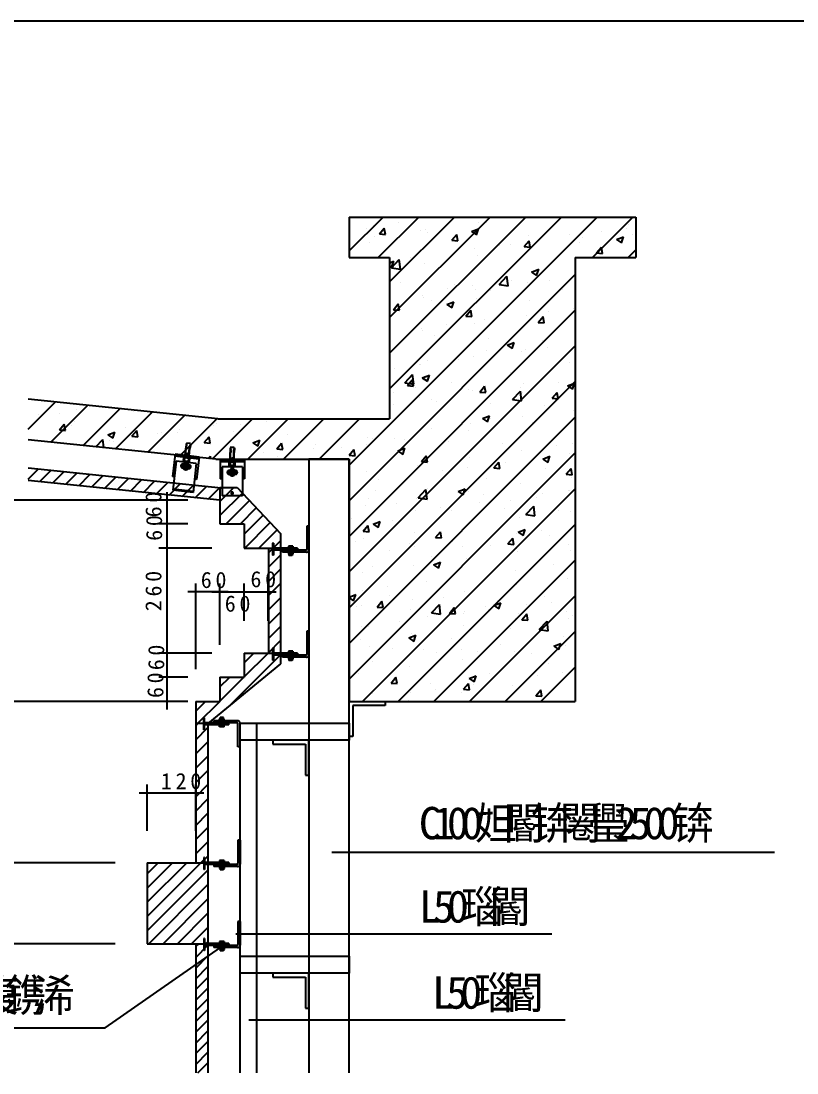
# Model space of a CAD drawing. Header units: metres. Extents: x 0 to 420, y 0 to 297.
# Drawn here: x 224.9 to 321, y 166.7 to 297 of the extents above; entities that cross this region are included whole.
import ezdxf

# ---------------------------------------------------------------- set-up
doc = ezdxf.new("R2010")
doc.units = ezdxf.units.M

msp = doc.modelspace()

# ---------------------------------------------------------------- linework, layer by layer
for p, q in [((420, 297), (0, 297)), ((265.54, 242.01), (296.25, 272.72)), ((265.54, 272.72), (301.04, 272.72)), ((265.54, 268.53), (269.73, 272.72)), ((265.54, 272.72), (265.54, 267.72)), ((269.15, 267.72), (274.15, 272.72)), ((270.54, 251.43), (291.83, 272.72)), ((270.54, 255.85), (287.41, 272.72)), ((270.54, 260.27), (282.99, 272.72)), ((270.54, 264.69), (278.57, 272.72)), ((276.42, 272.7), (276.42, 272.7)), ((295.67, 267.72), (300.67, 272.72)), ((301.04, 272.72), (301.04, 267.72)), ((267.71, 271.3), (267.71, 271.3)), ((268.56, 271.67), (268.56, 271.67)), ((269.29, 270.64), (269.89, 271.36)), ((270.03, 270.57), (269.89, 271.36)), ((271.69, 272.08), (271.69, 272.08)), ((274.38, 271.02), (274.38, 271.02)), ((275.04, 271.13), (275.04, 271.13)), ((280.68, 270.94), (281.55, 271.28)), ((281.3, 270.52), (281.55, 271.28)), ((281.53, 272.07), (281.53, 272.07)), ((282.59, 272.02), (282.59, 272.02)), ((299.92, 271.3), (299.92, 271.3)), ((300.16, 271.77), (300.16, 271.77)), ((268.72, 270.33), (268.72, 270.33)), ((269.29, 270.64), (270.03, 270.58)), ((275.3, 270.76), (275.3, 270.76)), ((278.25, 269.86), (278.86, 270.57)), ((278.25, 269.86), (279, 269.79)), ((279, 269.79), (278.86, 270.57)), ((280.68, 270.94), (281.3, 270.52)), ((281.05, 270.73), (281.05, 270.73)), ((287.22, 269.07), (287.82, 269.79)), ((287.72, 270.45), (287.72, 270.45)), ((287.97, 269.01), (287.82, 269.79)), ((288.89, 269.85), (288.89, 269.85)), ((292.87, 270.52), (292.87, 270.52)), ((294.4, 270.17), (294.4, 270.17)), ((296.79, 270.89), (296.79, 270.89)), ((298.64, 269.94), (299.52, 270.28)), ((298.64, 269.94), (299.27, 269.52)), ((299.27, 269.52), (299.52, 270.28)), ((300.6, 270.53), (300.6, 270.53)), ((268.01, 269.51), (268.01, 269.51)), ((281.03, 268.81), (281.03, 268.81)), ((284.16, 269.23), (284.16, 269.23)), ((285.58, 269.27), (285.58, 269.27)), ((287.22, 269.07), (287.97, 269.01)), ((287.8, 268.79), (287.8, 268.79)), ((294.11, 269.59), (294.11, 269.59)), ((296.18, 268.29), (296.79, 269.01)), ((296.93, 268.22), (296.79, 269.01)), ((300.09, 267.72), (301.04, 268.67)), ((265.54, 267.72), (270.54, 267.72)), ((270.54, 267.72), (270.54, 247.72)), ((270.54, 267.05), (271.05, 267.25)), ((270.77, 266.45), (271.74, 267.46)), ((270.8, 266.49), (271.05, 267.25)), ((271.88, 266.28), (271.74, 267.46)), ((273.14, 267.77), (273.14, 267.77)), ((278.3, 268.02), (278.3, 268.02)), ((281.38, 267.91), (281.38, 267.91)), ((293.54, 267.72), (293.54, 212.72)), ((293.54, 267.72), (301.04, 267.72)), ((296.18, 268.29), (296.93, 268.22)), ((270.54, 266.67), (270.8, 266.49)), ((270.77, 266.45), (271.88, 266.28)), ((271.01, 266.77), (271.01, 266.77)), ((274.89, 266.97), (274.89, 266.97)), ((288.14, 265.91), (289.02, 266.25)), ((288.14, 265.91), (288.76, 265.49)), ((288.76, 265.49), (289.02, 266.25)), ((293.5, 265.96), (293.5, 265.96)), ((265.54, 237.59), (293.54, 265.59)), ((271.94, 264.63), (271.94, 264.63)), ((284.11, 264.38), (285.08, 265.4)), ((285.22, 264.21), (285.08, 265.4)), ((285.61, 264.92), (285.61, 264.92)), ((287.64, 264.63), (287.64, 264.63)), ((290.36, 264.9), (290.36, 264.9)), ((277.74, 263.88), (277.74, 263.88)), ((278.62, 264.35), (278.62, 264.35)), ((280.87, 264.3), (280.87, 264.3)), ((281.23, 263.75), (281.23, 263.75)), ((283.07, 263.65), (283.07, 263.65)), ((284.11, 264.38), (285.22, 264.21)), ((285.29, 264.07), (285.29, 264.07)), ((291.96, 263.78), (291.96, 263.78)), ((271.02, 261.24), (271.62, 261.96)), ((271.77, 261.17), (271.62, 261.96)), ((274.58, 262.95), (274.58, 262.95)), ((274.73, 262.81), (274.73, 262.81)), ((275.78, 262.39), (275.78, 262.39)), ((277.64, 261.88), (278.51, 262.22)), ((278.26, 261.46), (278.51, 262.22)), ((281.25, 262.67), (281.25, 262.67)), ((287.92, 262.39), (287.92, 262.39)), ((265.54, 233.17), (293.54, 261.17)), ((271.02, 261.24), (271.77, 261.17)), ((277.64, 261.88), (278.26, 261.46)), ((279.99, 260.45), (280.59, 261.17)), ((280.73, 260.39), (280.59, 261.17)), ((290.21, 261.03), (290.21, 261.03)), ((293.34, 261.44), (293.34, 261.44)), ((277.58, 259.37), (277.58, 259.37)), ((279.99, 260.45), (280.73, 260.39)), ((281.07, 259.59), (281.07, 259.59)), ((282.32, 259.99), (282.32, 259.99)), ((287.49, 260.47), (287.49, 260.47)), ((288.95, 259.67), (289.56, 260.39)), ((288.95, 259.67), (289.7, 259.6)), ((289.7, 259.6), (289.56, 260.39)), ((274.45, 258.95), (274.45, 258.95)), ((274.58, 258.65), (274.58, 258.65)), ((276.13, 257.99), (276.13, 257.99)), ((265.54, 228.76), (293.54, 256.76)), ((282.8, 257.71), (282.8, 257.71)), ((285.1, 256.85), (285.97, 257.18)), ((285.1, 256.85), (285.72, 256.43)), ((285.72, 256.43), (285.97, 257.18)), ((289.48, 257.43), (289.48, 257.43)), ((289.84, 257.44), (289.84, 257.44)), ((280.92, 255.43), (280.92, 255.43)), ((282.55, 256.19), (282.55, 256.19)), ((286.92, 256.1), (286.92, 256.1)), ((287.34, 256.31), (287.34, 256.31)), ((290.05, 256.51), (290.05, 256.51)), ((274.29, 254.44), (274.29, 254.44)), ((274.43, 254.49), (274.43, 254.49)), ((275.26, 254.94), (275.26, 254.94)), ((279.03, 255.06), (279.03, 255.06)), ((292.84, 254.69), (292.84, 254.69)), ((271.17, 254.02), (271.17, 254.02)), ((272.42, 252.2), (273.4, 253.22)), ((273.54, 252.03), (273.4, 253.22)), ((274.6, 252.82), (275.47, 253.15)), ((274.6, 252.82), (275.22, 252.4)), ((275.22, 252.4), (275.47, 253.15)), ((285.55, 253.44), (285.55, 253.44)), ((293.5, 252.95), (293.5, 252.95)), ((265.54, 224.34), (293.54, 252.34)), ((272.42, 252.2), (273.53, 252.03)), ((272.76, 251.84), (273.36, 252.55)), ((272.76, 251.84), (273.5, 251.77)), ((273.5, 251.77), (273.36, 252.55)), ((273.7, 251.61), (273.7, 251.61)), ((278.26, 252.19), (278.26, 252.19)), ((281.72, 251.05), (282.32, 251.77)), ((282.47, 250.99), (282.32, 251.77)), ((286.76, 251.58), (286.76, 251.58)), ((287.19, 252.15), (287.19, 252.15)), ((291.5, 252.2), (291.5, 252.2)), ((292.56, 251.81), (293.44, 252.15)), ((292.56, 251.81), (293.18, 251.39)), ((293.18, 251.39), (293.44, 252.15)), ((249.28, 247.72), (225.78, 250.16)), ((270.97, 250.94), (270.97, 250.94)), ((274.28, 250.33), (274.28, 250.33)), ((280.37, 251.32), (280.37, 251.32)), ((280.77, 251.27), (280.77, 251.27)), ((281.72, 251.05), (282.47, 250.99)), ((283.63, 251.17), (283.63, 251.17)), ((285.76, 250.14), (286.74, 251.15)), ((286.88, 249.96), (286.74, 251.15)), ((287.04, 251.04), (287.04, 251.04)), ((290.69, 250.27), (291.29, 250.99)), ((290.69, 250.27), (291.43, 250.2)), ((291.43, 250.2), (291.29, 250.98)), ((225.78, 246.44), (229.14, 249.81)), ((228.59, 244.84), (233.15, 249.39)), ((232.6, 244.42), (237.15, 248.98)), ((271.01, 249.51), (271.01, 249.51)), ((275.74, 250.13), (275.74, 250.13)), ((276.33, 249.93), (276.33, 249.93)), ((283, 249.65), (283, 249.65)), ((285.76, 250.14), (286.88, 249.96)), ((289.68, 249.36), (289.68, 249.36)), ((290.32, 249.07), (290.32, 249.07)), ((227.02, 248.21), (227.02, 248.21)), ((229.67, 248.45), (229.67, 248.45)), ((231.76, 248.83), (231.76, 248.83)), ((236.6, 244.01), (241.16, 248.56)), ((238.81, 248.68), (238.81, 248.68)), ((240.61, 243.59), (245.16, 248.15)), ((244.61, 243.18), (249.16, 247.73)), ((248.61, 242.76), (253.57, 247.72)), ((249.28, 247.72), (270.54, 247.72)), ((252.99, 242.72), (257.99, 247.72)), ((255.05, 247.71), (255.05, 247.71)), ((257.41, 242.72), (262.41, 247.72)), ((261.83, 242.72), (266.83, 247.72)), ((265.54, 219.92), (293.54, 247.92)), ((282.06, 247.78), (282.93, 248.12)), ((282.06, 247.78), (282.68, 247.36)), ((282.68, 247.36), (282.93, 248.12)), ((283.03, 247.82), (283.03, 247.82)), ((287.04, 247.98), (287.04, 247.98)), ((293.35, 248.78), (293.35, 248.78)), ((229.66, 246.36), (230.26, 247.07)), ((229.66, 246.36), (230.41, 246.29)), ((230.41, 246.29), (230.26, 247.07)), ((231.17, 246.94), (231.17, 246.94)), ((231.52, 247.43), (231.52, 247.43)), ((237.84, 246.66), (237.84, 246.66)), ((238.63, 245.57), (239.23, 246.29)), ((239.37, 245.51), (239.23, 246.29)), ((244.52, 246.38), (244.52, 246.38)), ((248.74, 246.91), (248.74, 246.91)), ((249.1, 247.19), (249.1, 247.19)), ((252.12, 247.02), (252.12, 247.02)), ((255.25, 247.43), (255.25, 247.43)), ((275.74, 246.57), (275.74, 246.57)), ((280.62, 247.1), (280.62, 247.1)), ((283.48, 246.65), (283.48, 246.65)), ((288.21, 247.27), (288.21, 247.27)), ((249.03, 242.72), (225.78, 245.13)), ((234.15, 244.26), (235.03, 245.18)), ((235.15, 244.16), (235.03, 245.18)), ((235.63, 245.75), (236.5, 246.09)), ((235.63, 245.75), (236.25, 245.33)), ((235.83, 245.09), (235.83, 245.09)), ((236.25, 245.33), (236.5, 246.09)), ((238.63, 245.57), (239.37, 245.51)), ((239.49, 245.36), (239.49, 245.36)), ((241.81, 245.94), (241.81, 245.94)), ((242.32, 246.03), (242.32, 246.03)), ((244.22, 245.98), (244.22, 245.98)), ((247.59, 244.79), (248.2, 245.5)), ((248.34, 244.72), (248.2, 245.5)), ((251.19, 246.1), (251.19, 246.1)), ((253.59, 244.75), (254.47, 245.09)), ((254.21, 244.33), (254.47, 245.09)), ((257.86, 245.82), (257.86, 245.82)), ((264.54, 245.53), (264.54, 245.53)), ((267.81, 245.37), (267.81, 245.37)), ((268.45, 245.31), (268.45, 245.31)), ((271.21, 245.25), (271.21, 245.25)), ((272.45, 245.2), (272.45, 245.2)), ((274.13, 246.17), (274.13, 246.17)), ((277.88, 244.97), (277.88, 244.97)), ((280.35, 246.24), (280.35, 246.24)), ((234.52, 244.68), (234.52, 244.68)), ((236.36, 244.94), (236.36, 244.94)), ((245.22, 243.19), (245.32, 244.11)), ((245.27, 243.19), (245.41, 244.42)), ((245.35, 244.63), (245.32, 244.11)), ((245.35, 244.63), (245.4, 244.62)), ((245.4, 244.63), (245.37, 244.1)), ((245.89, 244.67), (245.39, 244.73)), ((245.39, 244.73), (245.41, 244.42)), ((245.66, 243.14), (245.81, 244.38)), ((245.71, 243.13), (245.82, 244.05)), ((245.86, 244.57), (245.77, 244.06)), ((245.89, 244.67), (245.81, 244.38)), ((245.91, 244.56), (245.82, 244.05)), ((245.86, 244.57), (245.91, 244.56)), ((247.59, 244.79), (248.34, 244.72)), ((250.78, 244.08), (250.83, 244.08)), ((250.78, 244.08), (250.82, 243.56)), ((251.31, 244.18), (250.81, 244.18)), ((250.81, 244.18), (250.87, 243.88)), ((250.83, 244.08), (250.87, 243.56)), ((250.86, 242.64), (250.86, 243.88)), ((251.31, 244.18), (251.26, 243.88)), ((251.3, 244.08), (251.26, 243.56)), ((251.26, 242.64), (251.26, 243.88)), ((251.3, 244.08), (251.35, 244.08)), ((251.35, 244.08), (251.31, 243.56)), ((253.59, 244.75), (254.21, 244.33)), ((256.56, 244), (257.16, 244.72)), ((256.56, 244), (257.31, 243.94)), ((257.31, 243.94), (257.16, 244.72)), ((261.16, 244.06), (261.16, 244.06)), ((261.39, 244.49), (261.39, 244.49)), ((264.59, 244.16), (264.59, 244.16)), ((265.52, 243.22), (266.13, 243.94)), ((266.27, 243.15), (266.13, 243.94)), ((267.72, 244.57), (267.72, 244.57)), ((271.56, 243.75), (272.43, 244.09)), ((271.56, 243.75), (272.18, 243.33)), ((272.18, 243.33), (272.43, 244.09)), ((284.55, 244.69), (284.55, 244.69)), ((286.88, 243.82), (286.88, 243.82)), ((291.23, 244.41), (291.23, 244.41)), ((293.2, 244.62), (293.2, 244.62)), ((243.97, 243.34), (243.65, 240.57)), ((244.13, 242.48), (243.71, 238.9)), ((246.93, 242.75), (243.95, 243.09)), ((246.95, 242.99), (243.97, 243.34)), ((246.61, 242.19), (244.13, 242.48)), ((245.01, 242.96), (245, 242.91)), ((245.85, 242.82), (245, 242.91)), ((245.01, 242.51), (245.06, 242.91)), ((245.76, 242.42), (245.01, 242.51)), ((245.14, 242.5), (245.18, 242.89)), ((245.16, 242.27), (245.19, 242.49)), ((245.58, 242.39), (245.17, 242.37)), ((245.58, 242.37), (245.17, 242.35)), ((245.57, 242.34), (245.17, 242.32)), ((245.27, 242.48), (245.18, 242.48)), ((245.43, 242.46), (245.18, 242.45)), ((245.58, 242.44), (245.18, 242.43)), ((245.58, 242.42), (245.18, 242.4)), ((245.68, 243.25), (245.27, 243.23)), ((245.67, 243.23), (245.27, 243.21)), ((245.69, 243.35), (245.28, 243.33)), ((245.69, 243.33), (245.28, 243.31)), ((245.68, 243.3), (245.28, 243.28)), ((245.68, 243.28), (245.28, 243.26)), ((245.69, 243.4), (245.29, 243.38)), ((245.53, 243.39), (245.29, 243.38)), ((245.69, 243.38), (245.29, 243.36)), ((245.67, 243.2), (245.3, 243.18)), ((245.36, 242.24), (245.39, 242.47)), ((245.56, 242.22), (245.58, 242.44)), ((245.63, 242.44), (245.68, 242.84)), ((245.76, 242.42), (245.8, 242.82)), ((245.86, 242.87), (245.85, 242.82)), ((246.95, 242.99), (246.64, 240.23)), ((248.09, 242.82), (248.37, 243.11)), ((248.41, 242.78), (248.37, 243.11)), ((249.03, 242.72), (265.54, 242.72)), ((252.56, 242.64), (249.56, 242.64)), ((249.56, 242.64), (249.56, 240.29)), ((252.56, 242.39), (249.56, 242.39)), ((250.63, 242.39), (250.63, 242.34)), ((251.49, 242.34), (250.63, 242.34)), ((250.69, 241.94), (250.69, 242.34)), ((250.81, 242.64), (250.81, 243.56)), ((250.81, 241.94), (250.81, 242.34)), ((251.26, 242.9), (250.86, 242.83)), ((251.26, 242.87), (250.86, 242.81)), ((251.1, 242.87), (250.86, 242.83)), ((251.26, 242.85), (250.86, 242.78)), ((251.26, 242.82), (250.86, 242.76)), ((251.26, 242.8), (250.86, 242.73)), ((251.26, 242.77), (250.86, 242.71)), ((251.26, 242.75), (250.86, 242.68)), ((251.26, 242.72), (250.86, 242.66)), ((251.26, 242.7), (250.9, 242.64)), ((251.31, 242.64), (251.31, 243.56)), ((251.31, 241.94), (251.31, 242.34)), ((251.44, 241.94), (251.44, 242.34)), ((251.49, 242.39), (251.49, 242.34)), ((252.56, 242.64), (252.56, 240.29)), ((253.87, 242.81), (253.87, 242.81)), ((254.9, 243.55), (254.9, 243.55)), ((256.69, 243.12), (256.69, 243.12)), ((260.54, 242.72), (260.54, 166.71)), ((265.54, 242.72), (260.54, 242.72)), ((265.52, 243.22), (266.27, 243.15)), ((265.54, 215.5), (293.54, 243.5)), ((265.54, 166.71), (265.54, 242.72)), ((265.54, 242.72), (265.54, 212.72)), ((274.49, 242.43), (275.09, 243.15)), ((274.49, 242.43), (275.24, 242.37)), ((275.24, 242.37), (275.09, 243.15)), ((280.47, 242.94), (280.47, 242.94)), ((283.46, 241.65), (284.06, 242.37)), ((284.2, 241.58), (284.06, 242.37)), ((284.92, 242.34), (284.92, 242.34)), ((289.52, 242.75), (290.39, 243.09)), ((289.52, 242.75), (290.14, 242.33)), ((290.14, 242.33), (290.39, 243.09)), ((292.82, 243.38), (292.82, 243.38)), ((249.7, 239.13), (225.78, 241.61)), ((225.78, 240.26), (227.01, 241.48)), ((227.24, 239.95), (228.61, 241.32)), ((228.84, 239.79), (230.21, 241.15)), ((244.69, 241.92), (244.69, 241.92)), ((244.94, 241.66), (244.89, 241.67)), ((244.99, 242.11), (244.94, 242.12)), ((245.03, 242.05), (244.99, 241.71)), ((244.99, 241.71), (245.27, 241.5)), ((245.35, 242.19), (245.03, 242.05)), ((245.31, 241.85), (245.11, 241.87)), ((245.57, 242.32), (245.16, 242.3)), ((245.57, 242.29), (245.16, 242.27)), ((245.56, 242.22), (245.16, 242.27)), ((245.56, 242.27), (245.26, 242.25)), ((245.27, 241.5), (245.59, 241.64)), ((245.29, 241.65), (245.33, 242.04)), ((245.51, 241.82), (245.31, 241.85)), ((245.63, 241.98), (245.35, 242.19)), ((245.56, 242.24), (245.42, 242.24)), ((245.59, 241.64), (245.63, 241.98)), ((245.68, 241.58), (245.63, 241.58)), ((245.74, 242.02), (245.68, 242.03)), ((245.93, 241.77), (245.93, 241.77)), ((246.61, 242.19), (246.2, 238.62)), ((252.31, 241.8), (249.81, 241.8)), ((249.81, 241.8), (249.81, 238.2)), ((250.44, 241.09), (250.44, 241.09)), ((250.72, 241.32), (250.66, 241.32)), ((251.44, 241.94), (250.69, 241.94)), ((251.06, 241.44), (250.76, 241.27)), ((250.76, 241.27), (250.76, 240.92)), ((250.86, 241.71), (250.86, 241.94)), ((251.11, 241.94), (250.86, 241.9)), ((251.26, 241.94), (250.86, 241.87)), ((250.95, 241.94), (250.86, 241.92)), ((251.26, 241.91), (250.86, 241.84)), ((251.26, 241.89), (250.86, 241.82)), ((251.26, 241.86), (250.86, 241.79)), ((251.26, 241.83), (250.86, 241.77)), ((251.26, 241.81), (250.86, 241.74)), ((251.26, 241.78), (250.86, 241.72)), ((251.26, 241.71), (250.86, 241.71)), ((251.06, 241.09), (250.86, 241.09)), ((251.26, 241.76), (250.97, 241.71)), ((251.06, 241.71), (251.06, 241.94)), ((251.36, 241.27), (251.06, 241.44)), ((251.06, 240.89), (251.06, 241.29)), ((251.26, 241.09), (251.06, 241.09)), ((251.26, 241.73), (251.12, 241.71)), ((251.26, 241.71), (251.26, 241.94)), ((251.36, 240.92), (251.36, 241.27)), ((251.46, 241.32), (251.41, 241.32)), ((251.69, 241.09), (251.69, 241.09)), ((252.31, 241.8), (252.31, 238.2)), ((267.66, 241.21), (267.66, 241.21)), ((273.97, 242.01), (273.97, 242.01)), ((277.06, 241.31), (277.06, 241.31)), ((280.19, 241.72), (280.19, 241.72)), ((283.46, 241.65), (284.2, 241.58)), ((289.81, 241.61), (289.81, 241.61)), ((292.42, 240.86), (293.02, 241.58)), ((293.17, 240.8), (293.02, 241.58)), ((249.54, 237.64), (225.78, 240.1)), ((230.45, 239.62), (231.81, 240.99)), ((232.05, 239.45), (233.41, 240.82)), ((233.65, 239.29), (235.02, 240.65)), ((235.25, 239.12), (236.62, 240.49)), ((236.85, 238.96), (238.22, 240.32)), ((238.45, 238.79), (239.82, 240.16)), ((240.06, 238.62), (241.42, 239.99)), ((241.66, 238.46), (243.02, 239.82)), ((243.9, 240.54), (243.65, 240.57)), ((246.64, 240.23), (246.39, 240.26)), ((249.81, 240.29), (249.56, 240.29)), ((250.72, 240.87), (250.66, 240.87)), ((250.76, 240.92), (251.06, 240.74)), ((251.06, 240.74), (251.36, 240.92)), ((251.46, 240.87), (251.41, 240.87)), ((252.56, 240.29), (252.31, 240.29)), ((269.16, 240.27), (269.16, 240.27)), ((282.52, 240.36), (282.52, 240.36)), ((292.42, 240.86), (293.17, 240.8)), ((293.05, 240.46), (293.05, 240.46)), ((242.95, 238.64), (242.95, 233.72)), ((243.26, 238.29), (244.62, 239.66)), ((246.2, 238.62), (243.71, 238.9)), ((246.21, 238.71), (243.73, 239)), ((244.86, 238.12), (246.23, 239.49)), ((246.46, 237.96), (247.83, 239.32)), ((248.06, 237.79), (249.43, 239.16)), ((249.54, 239.22), (249.54, 234.72)), ((249.54, 239.22), (251.65, 239.22)), ((249.54, 237.5), (251.26, 239.22)), ((249.54, 235.74), (252.32, 238.51)), ((251.65, 239.22), (257.04, 233.52)), ((267.18, 212.72), (293.54, 239.08)), ((268.77, 238.86), (268.77, 238.86)), ((274.08, 237.96), (275.05, 238.97)), ((275.19, 237.79), (275.05, 238.97)), ((275.23, 239.11), (275.23, 239.11)), ((275.45, 238.58), (275.45, 238.58)), ((279.02, 238.72), (279.89, 239.05)), ((279.02, 238.72), (279.64, 238.3)), ((279.64, 238.3), (279.89, 239.05)), ((280.31, 238.78), (280.31, 238.78)), ((286.73, 239.66), (286.73, 239.66)), ((289.53, 238.45), (289.53, 238.45)), ((292.66, 238.86), (292.66, 238.86)), ((292.8, 238.87), (292.8, 238.87)), ((245.54, 237.64), (145.28, 237.64)), ((245.54, 237.64), (241.95, 237.64)), ((252.31, 238.2), (249.81, 238.2)), ((250.29, 234.72), (253.18, 237.6)), ((267.94, 237.86), (267.94, 237.86)), ((271.41, 237.19), (271.41, 237.19)), ((273.82, 237.85), (273.82, 237.85)), ((274.08, 237.96), (275.19, 237.79)), ((281.63, 237.41), (281.63, 237.41)), ((282.12, 238.3), (282.12, 238.3)), ((285.51, 237.61), (285.51, 237.61)), ((288.79, 238.02), (288.79, 238.02)), ((252.06, 234.72), (254.04, 236.7)), ((267.51, 237.04), (267.51, 237.04)), ((273.77, 236.38), (273.77, 236.38)), ((276.9, 236.79), (276.9, 236.79)), ((278.08, 236.9), (278.08, 236.9)), ((278.22, 236.36), (278.22, 236.36)), ((284.76, 236.62), (284.76, 236.62)), ((287.42, 235.89), (288.39, 236.91)), ((287.42, 235.89), (288.53, 235.72)), ((288.53, 235.72), (288.39, 236.9)), ((291.43, 236.34), (291.43, 236.34)), ((292.89, 236.3), (292.89, 236.3)), ((245.54, 234.72), (241.95, 234.72)), ((242.95, 235.72), (242.95, 230.72)), ((249.54, 234.72), (252.54, 234.72)), ((252.54, 233.43), (254.9, 235.79)), ((252.54, 234.72), (252.54, 231.72)), ((252.6, 231.72), (255.76, 234.88)), ((265.88, 235.34), (265.88, 235.34)), ((267.26, 233.82), (267.86, 234.53)), ((268.01, 233.75), (267.86, 234.53)), ((268.51, 234.69), (269.39, 235.02)), ((268.51, 234.69), (269.14, 234.27)), ((269.14, 234.27), (269.39, 235.02)), ((270.93, 235.11), (270.93, 235.11)), ((271.6, 212.72), (293.54, 234.66)), ((280.16, 234.62), (280.16, 234.62)), ((286.58, 235.5), (286.58, 235.5)), ((254.36, 231.72), (256.62, 233.97)), ((257.04, 233.52), (257.04, 217.4)), ((260.29, 234.45), (260.29, 231.6)), ((260.54, 234.45), (260.29, 234.45)), ((260.54, 234.45), (260.54, 231.5)), ((267.26, 233.82), (268.01, 233.75)), ((273.67, 233.68), (273.67, 233.68)), ((276.22, 233.03), (276.83, 233.75)), ((276.97, 232.97), (276.83, 233.75)), ((286.24, 233.52), (286.24, 233.52)), ((286.48, 233.69), (287.35, 234.02)), ((286.48, 233.69), (287.1, 233.27)), ((287.1, 233.27), (287.35, 234.02)), ((289.37, 233.93), (289.37, 233.93)), ((290.29, 233.24), (290.29, 233.24)), ((242.95, 232.72), (242.95, 217.72)), ((256.15, 232.33), (256.05, 232.33)), ((256.05, 232.33), (256.05, 230.83)), ((256.13, 231.72), (257.04, 232.63)), ((256.15, 232.33), (256.15, 230.83)), ((258.56, 231.95), (258.01, 231.95)), ((258.01, 231.95), (258.01, 231.7)), ((258.11, 231.95), (258.11, 231.7)), ((258.46, 231.95), (258.46, 231.7)), ((258.56, 231.95), (258.56, 231.7)), ((266.29, 232.51), (266.29, 232.51)), ((267.36, 232.88), (267.36, 232.88)), ((272.96, 232.23), (272.96, 232.23)), ((276.22, 233.03), (276.97, 232.97)), ((278.34, 232.48), (278.34, 232.48)), ((279.63, 231.95), (279.63, 231.95)), ((283, 231.99), (283, 231.99)), ((285.19, 232.25), (285.79, 232.96)), ((285.19, 232.25), (285.94, 232.18)), ((285.94, 232.18), (285.79, 232.96)), ((292.74, 232.14), (292.74, 232.14)), ((248.54, 231.72), (241.95, 231.72)), ((252.54, 231.72), (257.04, 231.72)), ((255.54, 231.72), (255.54, 218.72)), ((255.54, 231.13), (256.13, 231.72)), ((255.54, 229.36), (257.04, 230.86)), ((256.15, 230.83), (256.05, 230.83)), ((259.14, 231.7), (256.15, 231.7)), ((260.14, 231.45), (256.15, 231.45)), ((257.29, 231.45), (257.29, 231.2)), ((260.24, 231.2), (257.29, 231.2)), ((258.01, 231.2), (258.01, 230.95)), ((258.56, 230.95), (258.01, 230.95)), ((258.08, 230.95), (258.08, 230.79)), ((258.48, 230.95), (258.08, 230.89)), ((258.35, 230.95), (258.08, 230.91)), ((258.19, 230.95), (258.08, 230.94)), ((258.48, 230.92), (258.08, 230.86)), ((258.48, 230.9), (258.08, 230.84)), ((258.48, 230.87), (258.08, 230.81)), ((258.48, 230.79), (258.08, 230.79)), ((258.48, 230.85), (258.09, 230.79)), ((258.11, 231.2), (258.11, 230.95)), ((258.48, 230.82), (258.26, 230.79)), ((258.46, 231.2), (258.46, 230.95)), ((258.48, 230.95), (258.48, 230.79)), ((258.52, 230.95), (258.52, 230.95)), ((258.56, 231.2), (258.56, 230.95)), ((259.14, 231.7), (259.14, 231.45)), ((270.48, 231.45), (270.48, 231.45)), ((273.61, 231.86), (273.61, 231.86)), ((275.71, 230.74), (275.71, 230.74)), ((286.31, 231.67), (286.31, 231.67)), ((286.43, 231.34), (286.43, 231.34)), ((292.98, 231.38), (292.98, 231.38)), ((268.42, 229.49), (268.42, 229.49)), ((273.52, 229.52), (273.52, 229.52)), ((275.98, 229.65), (276.85, 229.99)), ((275.98, 229.65), (276.6, 229.23)), ((276.02, 212.72), (293.54, 230.24)), ((276.6, 229.23), (276.85, 229.99)), ((280.01, 230.46), (280.01, 230.46)), ((290.81, 229.63), (290.81, 229.63)), ((255.54, 227.59), (257.04, 229.09)), ((267.2, 228.72), (267.2, 228.72)), ((282.95, 228.59), (282.95, 228.59)), ((286.08, 229), (286.08, 229)), ((246.54, 216.72), (246.54, 227.34)), ((249.54, 219.72), (249.54, 227.34)), ((252.54, 222.72), (252.54, 227.32)), ((255.51, 222.72), (255.51, 227.32)), ((255.54, 225.83), (257.04, 227.33)), ((270.32, 226.93), (270.32, 226.93)), ((275.06, 227.55), (275.06, 227.55)), ((286.28, 227.18), (286.28, 227.18)), ((292.59, 227.98), (292.59, 227.98)), ((245.54, 226.34), (250.54, 226.34)), ((248.54, 226.32), (253.54, 226.32)), ((251.54, 226.32), (256.51, 226.32)), ((255.54, 224.06), (257.04, 225.56)), ((265.54, 225.65), (266.35, 225.96)), ((265.54, 225.57), (266.09, 225.2)), ((266.09, 225.2), (266.35, 225.96)), ((267.19, 226.52), (267.19, 226.52)), ((270.53, 225.84), (270.53, 225.84)), ((277.2, 225.56), (277.2, 225.56)), ((279.86, 226.3), (279.86, 226.3)), ((280.44, 212.72), (293.54, 225.82)), ((289.77, 225.78), (289.77, 225.78)), ((266.49, 224.44), (266.49, 224.44)), ((267.05, 224.56), (267.05, 224.56)), ((268.99, 224.41), (269.6, 225.13)), ((268.99, 224.41), (269.74, 224.35)), ((269.74, 224.35), (269.6, 225.13)), ((273.16, 224.16), (273.16, 224.16)), ((273.37, 225.36), (273.37, 225.36)), ((275.74, 223.71), (276.71, 224.73)), ((276.85, 223.54), (276.71, 224.73)), ((277.96, 223.63), (278.56, 224.35)), ((278.71, 223.56), (278.56, 224.35)), ((282.48, 224.53), (282.48, 224.53)), ((283.44, 224.62), (284.31, 224.96)), ((283.44, 224.62), (284.06, 224.2)), ((283.87, 225.28), (283.87, 225.28)), ((284.06, 224.2), (284.31, 224.96)), ((287.53, 224.7), (287.53, 224.7)), ((290.54, 225), (290.54, 225)), ((255.54, 222.29), (257.04, 223.79)), ((275.19, 223.28), (275.19, 223.28)), ((275.74, 223.71), (276.85, 223.54)), ((277.96, 223.63), (278.71, 223.56)), ((279.66, 223.66), (279.66, 223.66)), ((279.83, 223.88), (279.83, 223.88)), ((282.79, 224.07), (282.79, 224.07)), ((286.12, 223.02), (286.12, 223.02)), ((286.51, 223.6), (286.51, 223.6)), ((286.92, 222.84), (287.53, 223.56)), ((286.92, 222.84), (287.67, 222.78)), ((287.67, 222.78), (287.53, 223.56)), ((292.44, 223.82), (292.44, 223.82)), ((292.76, 223.04), (292.76, 223.04)), ((293.18, 223.32), (293.18, 223.32)), ((255.54, 220.52), (257.04, 222.02)), ((267.03, 222), (267.03, 222)), ((267.9, 222.03), (267.9, 222.03)), ((271.77, 222.62), (271.77, 222.62)), ((279.71, 222.14), (279.71, 222.14)), ((285.47, 221.79), (285.47, 221.79)), ((289.08, 221.64), (290.05, 222.66)), ((289.08, 221.64), (290.19, 221.47)), ((290.19, 221.47), (290.05, 222.66)), ((255.54, 218.76), (257.04, 220.26)), ((260.29, 221.45), (260.29, 218.6)), ((260.54, 221.45), (260.29, 221.45)), ((260.54, 221.45), (260.54, 218.5)), ((266.9, 220.4), (266.9, 220.4)), ((272.93, 220.59), (273.81, 220.93)), ((272.93, 220.59), (273.56, 220.17)), ((273.21, 221.2), (273.21, 221.2)), ((273.56, 220.17), (273.81, 220.93)), ((278.18, 220.53), (278.18, 220.53)), ((284.86, 212.72), (293.54, 221.4)), ((292.13, 220.81), (292.13, 220.81)), ((242.95, 219.72), (242.95, 214.72)), ((256.05, 219.33), (256.05, 217.83)), ((256.15, 219.33), (256.05, 219.33)), ((256.15, 219.33), (256.15, 217.83)), ((258.01, 218.95), (258.01, 218.7)), ((258.56, 218.95), (258.01, 218.95)), ((258.11, 218.95), (258.11, 218.7)), ((258.46, 218.95), (258.46, 218.7)), ((258.56, 218.95), (258.56, 218.7)), ((268.04, 219.49), (268.04, 219.49)), ((270.89, 219.28), (270.89, 219.28)), ((274.71, 219.21), (274.71, 219.21)), ((279.5, 219.14), (279.5, 219.14)), ((281.38, 218.92), (281.38, 218.92)), ((284.24, 219.77), (284.24, 219.77)), ((290.9, 219.59), (291.77, 219.92)), ((290.9, 219.59), (291.52, 219.17)), ((291.52, 219.17), (291.77, 219.92)), ((292.29, 219.66), (292.29, 219.66)), ((248.54, 218.72), (241.95, 218.72)), ((250.86, 212.3), (257.04, 218.49)), ((252.54, 218.72), (257.04, 218.72)), ((252.54, 218.72), (252.54, 215.72)), ((252.54, 217.52), (253.74, 218.72)), ((252.54, 215.76), (255.51, 218.72)), ((256.15, 217.83), (256.05, 217.83)), ((259.14, 218.7), (256.15, 218.7)), ((260.14, 218.45), (256.15, 218.45)), ((257.29, 218.45), (257.29, 218.2)), ((260.24, 218.2), (257.29, 218.2)), ((258.01, 218.2), (258.01, 217.95)), ((258.56, 217.95), (258.01, 217.95)), ((258.08, 217.95), (258.08, 217.79)), ((258.48, 217.95), (258.08, 217.89)), ((258.35, 217.95), (258.08, 217.91)), ((258.19, 217.95), (258.08, 217.94)), ((258.48, 217.92), (258.08, 217.86)), ((258.48, 217.9), (258.08, 217.84)), ((258.48, 217.87), (258.08, 217.81)), ((258.48, 217.79), (258.08, 217.79)), ((258.48, 217.85), (258.09, 217.79)), ((258.11, 218.2), (258.11, 217.95)), ((258.48, 217.82), (258.26, 217.79)), ((258.46, 218.2), (258.46, 217.95)), ((258.48, 217.95), (258.48, 217.79)), ((258.52, 217.95), (258.52, 217.95)), ((258.56, 218.2), (258.56, 217.95)), ((259.14, 218.7), (259.14, 218.45)), ((268.48, 217.69), (268.48, 217.69)), ((276.37, 218.73), (276.37, 218.73)), ((279.55, 217.98), (279.55, 217.98)), ((285.97, 218.86), (285.97, 218.86)), ((288.06, 218.64), (288.06, 218.64)), ((242.95, 216.72), (242.95, 211.72)), ((257.04, 217.4), (248.04, 209.98)), ((273.06, 217.04), (273.06, 217.04)), ((289.28, 212.72), (293.54, 216.98)), ((290.25, 217.41), (290.25, 217.41)), ((291.97, 216.29), (291.97, 216.29)), ((245.54, 215.72), (241.95, 215.72)), ((249.54, 215.72), (252.54, 215.72)), ((249.54, 212.76), (252.51, 215.72)), ((249.54, 215.72), (249.54, 212.72)), ((249.54, 214.52), (250.74, 215.72)), ((266.75, 216.24), (266.75, 216.24)), ((270.73, 215.01), (271.33, 215.73)), ((270.73, 215.01), (271.47, 214.95)), ((271.48, 214.94), (271.33, 215.73)), ((280.39, 215.56), (281.27, 215.89)), ((280.39, 215.56), (281.02, 215.14)), ((281.02, 215.14), (281.27, 215.89)), ((282.96, 216.16), (282.96, 216.16)), ((288.84, 215.88), (288.84, 215.88)), ((292.13, 215.5), (292.13, 215.5)), ((273.09, 213.8), (273.09, 213.8)), ((275.67, 214.91), (275.67, 214.91)), ((276.21, 214.21), (276.21, 214.21)), ((279.4, 213.82), (279.4, 213.82)), ((279.69, 214.23), (280.3, 214.94)), ((279.69, 214.23), (280.44, 214.16)), ((280.44, 214.16), (280.3, 214.94)), ((280.95, 214.84), (280.95, 214.84)), ((285.82, 214.7), (285.82, 214.7)), ((288.66, 213.44), (289.26, 214.16)), ((289.41, 213.38), (289.26, 214.16)), ((242.54, 212.72), (145.28, 212.72)), ((245.54, 212.72), (241.95, 212.72)), ((246.54, 212.72), (246.54, 192.72)), ((246.54, 212.72), (249.54, 212.72)), ((246.54, 211.52), (247.74, 212.72)), ((246.77, 209.98), (249.51, 212.72)), ((265.54, 212.72), (293.54, 212.72)), ((265.54, 208.4), (265.54, 212.72)), ((265.54, 212.72), (270.01, 212.72)), ((265.6, 213.1), (265.6, 213.1)), ((268.38, 213.66), (268.38, 213.66)), ((270.01, 212.72), (270.01, 212.21)), ((272.28, 212.82), (272.28, 212.82)), ((272.91, 212.88), (272.91, 212.88)), ((288.66, 213.44), (289.41, 213.38)), ((265.98, 212.21), (265.98, 208.4)), ((270.01, 212.21), (265.98, 212.21)), ((248.04, 209.98), (246.54, 209.98)), ((246.54, 209.76), (246.77, 209.98)), ((247.53, 209.21), (247.53, 210.71)), ((247.63, 210.71), (247.53, 210.71)), ((247.63, 209.21), (247.63, 210.71)), ((251.62, 210.09), (247.63, 210.09)), ((250.62, 209.84), (247.63, 209.84)), ((248.04, 209.98), (248.04, 166.71)), ((251.72, 210.34), (248.77, 210.34)), ((248.77, 210.09), (248.77, 210.34)), ((250.04, 210.59), (249.49, 210.59)), ((249.49, 210.34), (249.49, 210.59)), ((249.49, 209.59), (249.49, 209.84)), ((249.96, 210.75), (249.56, 210.75)), ((249.56, 210.59), (249.56, 210.75)), ((249.96, 210.67), (249.56, 210.73)), ((249.96, 210.64), (249.56, 210.7)), ((249.96, 210.62), (249.56, 210.68)), ((249.96, 210.59), (249.56, 210.65)), ((249.83, 210.59), (249.56, 210.63)), ((249.67, 210.59), (249.56, 210.6)), ((249.96, 210.69), (249.57, 210.75)), ((249.59, 210.34), (249.59, 210.59)), ((249.59, 209.59), (249.59, 209.84)), ((249.96, 210.72), (249.74, 210.75)), ((249.94, 210.34), (249.94, 210.59)), ((249.94, 209.59), (249.94, 209.84)), ((249.96, 210.59), (249.96, 210.75)), ((250, 210.59), (250, 210.59)), ((250.04, 210.34), (250.04, 210.59)), ((250.04, 209.59), (250.04, 209.84)), ((250.62, 209.84), (250.62, 210.09)), ((251.77, 207.09), (251.77, 209.94)), ((252.02, 166.71), (252.02, 210.04)), ((252.02, 207.09), (252.02, 210.04)), ((252.02, 210.04), (254.05, 210.04)), ((252.02, 210.02), (265.53, 210.02)), ((252.02, 207.93), (252.02, 210.02)), ((254.05, 210.04), (254.05, 166.71)), ((265.53, 210.02), (265.53, 207.93)), ((246.54, 207.99), (248.04, 209.49)), ((247.63, 209.21), (247.53, 209.21)), ((250.04, 209.59), (249.49, 209.59)), ((246.54, 206.22), (248.04, 207.72)), ((265.53, 207.93), (252.02, 207.93)), ((256.07, 207.93), (256.07, 207.42)), ((260.54, 207.93), (256.07, 207.93)), ((256.07, 207.42), (260.11, 207.42)), ((260.11, 207.42), (260.11, 203.6)), ((260.54, 203.6), (260.54, 207.93)), ((265.98, 208.4), (265.54, 208.4)), ((246.54, 204.45), (248.04, 205.95)), ((252.02, 207.09), (251.77, 207.09)), ((246.54, 202.68), (248.04, 204.18)), ((260.11, 203.6), (260.54, 203.6)), ((240.54, 196.72), (240.54, 202.42)), ((246.54, 196.72), (246.54, 202.42)), ((246.54, 200.92), (248.04, 202.42)), ((239.54, 201.42), (247.54, 201.42)), ((246.54, 199.15), (248.04, 200.65)), ((246.54, 197.38), (248.04, 198.88)), ((246.54, 195.61), (248.04, 197.11)), ((251.77, 195.54), (251.77, 192.69)), ((252.02, 195.54), (251.77, 195.54)), ((252.02, 195.54), (252.02, 192.59)), ((246.54, 193.85), (248.04, 195.35)), ((247.18, 192.72), (248.04, 193.58)), ((247.53, 193.41), (247.53, 191.91)), ((247.63, 193.41), (247.53, 193.41)), ((247.63, 193.41), (247.63, 191.91)), ((250.04, 193.04), (249.49, 193.04)), ((249.49, 193.04), (249.49, 192.79)), ((249.59, 193.04), (249.59, 192.79)), ((249.94, 193.04), (249.94, 192.79)), ((250.04, 193.04), (250.04, 192.79)), ((318.21, 194), (263.41, 194)), ((236.54, 192.72), (145.28, 192.72)), ((240.54, 192.72), (240.54, 182.72)), ((240.54, 192.72), (248.04, 192.72)), ((240.54, 191.38), (241.88, 192.72)), ((240.54, 189.61), (243.65, 192.72)), ((240.54, 187.85), (245.42, 192.72)), ((240.54, 186.08), (247.18, 192.72)), ((240.54, 184.31), (248.04, 191.81)), ((247.63, 191.91), (247.53, 191.91)), ((250.62, 192.79), (247.63, 192.79)), ((251.62, 192.54), (247.63, 192.54)), ((248.77, 192.54), (248.77, 192.29)), ((251.72, 192.29), (248.77, 192.29)), ((249.49, 192.29), (249.49, 192.04)), ((250.04, 192.04), (249.49, 192.04)), ((249.56, 192.04), (249.56, 191.87)), ((249.83, 192.04), (249.56, 192)), ((249.67, 192.04), (249.56, 192.02)), ((249.96, 192.03), (249.56, 191.97)), ((249.96, 192.01), (249.56, 191.95)), ((249.96, 191.98), (249.56, 191.92)), ((249.96, 191.96), (249.56, 191.9)), ((249.96, 191.87), (249.56, 191.87)), ((249.96, 191.93), (249.57, 191.87)), ((249.59, 192.29), (249.59, 192.04)), ((249.96, 191.91), (249.74, 191.87)), ((249.94, 192.29), (249.94, 192.04)), ((249.96, 192.04), (249.96, 191.87)), ((250, 192.04), (250, 192.04)), ((250.04, 192.29), (250.04, 192.04)), ((250.62, 192.79), (250.62, 192.54)), ((240.72, 182.72), (248.04, 190.04)), ((242.49, 182.72), (248.04, 188.27)), ((244.26, 182.72), (248.04, 186.51)), ((251.77, 185.49), (251.77, 182.64)), ((252.02, 185.49), (251.77, 185.49)), ((252.02, 185.49), (252.02, 182.54)), ((246.02, 182.72), (248.04, 184.74)), ((290.65, 183.9), (251.49, 183.9)), ((236.54, 182.72), (145.28, 182.72)), ((236.54, 182.72), (145.37, 182.72)), ((240.54, 182.72), (248.04, 182.72)), ((246.54, 182.72), (246.54, 166.71)), ((246.54, 182.36), (246.91, 182.72)), ((246.54, 181.03), (248.04, 182.53)), ((247.63, 183.37), (247.53, 183.37)), ((247.53, 183.37), (247.53, 181.87)), ((247.63, 183.37), (247.63, 181.87)), ((250.62, 182.74), (247.63, 182.74)), ((251.62, 182.49), (247.63, 182.49)), ((247.79, 182.72), (248.04, 182.97)), ((248.77, 182.49), (248.77, 182.24)), ((250.04, 182.99), (249.49, 182.99)), ((249.49, 182.99), (249.49, 182.74)), ((249.59, 182.99), (249.59, 182.74)), ((249.94, 182.99), (249.94, 182.74)), ((250.04, 182.99), (250.04, 182.74)), ((250.62, 182.74), (250.62, 182.49)), ((235.32, 172.29), (249.59, 182.24)), ((246.54, 179.7), (248.04, 181.2)), ((247.63, 181.87), (247.53, 181.87)), ((251.72, 182.24), (248.77, 182.24)), ((249.49, 182.24), (249.49, 181.99)), ((250.04, 181.99), (249.49, 181.99)), ((249.56, 181.99), (249.56, 181.83)), ((249.96, 181.99), (249.56, 181.93)), ((249.83, 181.99), (249.56, 181.95)), ((249.67, 181.99), (249.56, 181.98)), ((249.96, 181.96), (249.56, 181.9)), ((249.96, 181.94), (249.56, 181.88)), ((249.96, 181.91), (249.56, 181.85)), ((249.96, 181.83), (249.56, 181.83)), ((249.96, 181.89), (249.57, 181.83)), ((249.59, 182.24), (249.59, 181.99)), ((249.96, 181.86), (249.74, 181.83)), ((249.94, 182.24), (249.94, 181.99)), ((249.96, 181.99), (249.96, 181.83)), ((250, 181.99), (250, 181.99)), ((250.04, 182.24), (250.04, 181.99)), ((252.02, 181.16), (265.53, 181.16)), ((252.02, 179.07), (252.02, 181.16)), ((265.53, 181.16), (265.53, 179.07)), ((246.54, 178.38), (248.04, 179.88)), ((246.54, 177.05), (248.04, 178.55)), ((265.53, 179.07), (252.02, 179.07)), ((256.07, 179.07), (256.07, 178.56)), ((260.54, 179.07), (256.07, 179.07)), ((256.07, 178.56), (260.11, 178.56)), ((260.11, 178.56), (260.11, 174.75)), ((260.54, 174.75), (260.54, 179.07)), ((246.54, 175.73), (248.04, 177.23)), ((246.54, 174.4), (248.04, 175.9)), ((260.11, 174.75), (260.54, 174.75)), ((246.54, 173.07), (248.04, 174.57)), ((215.55, 172.29), (235.32, 172.29)), ((246.54, 171.75), (248.04, 173.25)), ((292.29, 173.24), (253.13, 173.24)), ((246.54, 170.42), (248.04, 171.92)), ((246.54, 169.1), (248.04, 170.6)), ((246.54, 167.77), (248.04, 169.27)), ((246.81, 166.71), (248.04, 167.95))]:
    msp.add_line(p, q)
for points in [[(244.94, 242.12), (244.94, 242.12), (244.91, 242.12), (244.89, 242.12), (244.87, 242.11), (244.85, 242.11), (244.83, 242.1), (244.81, 242.09), (244.79, 242.08), (244.77, 242.07), (244.76, 242.05), (244.74, 242.03), (244.73, 242.02), (244.72, 242), (244.71, 241.98), (244.7, 241.96), (244.69, 241.94), (244.69, 241.92)], [(244.69, 241.92), (244.69, 241.91), (244.69, 241.89), (244.69, 241.87), (244.69, 241.85), (244.7, 241.83), (244.71, 241.81), (244.72, 241.79), (244.73, 241.77), (244.74, 241.75), (244.76, 241.73), (244.77, 241.72), (244.79, 241.7), (244.81, 241.69), (244.83, 241.68), (244.85, 241.68), (244.87, 241.67), (244.89, 241.67)], [(245.72, 241.85), (245.72, 241.89), (245.72, 241.93), (245.71, 241.97), (245.69, 242), (245.68, 242.04), (245.66, 242.08), (245.63, 242.11), (245.6, 242.14), (245.57, 242.16), (245.54, 242.19), (245.51, 242.21), (245.47, 242.23), (245.43, 242.24), (245.39, 242.25), (245.35, 242.26), (245.31, 242.26), (245.27, 242.26), (245.23, 242.25), (245.19, 242.24), (245.15, 242.23), (245.12, 242.21), (245.08, 242.19), (245.05, 242.16), (245.02, 242.14), (244.99, 242.11), (244.97, 242.08), (244.95, 242.04), (244.93, 242), (244.92, 241.97), (244.91, 241.93), (244.9, 241.89), (244.9, 241.85), (244.9, 241.81), (244.91, 241.77), (244.92, 241.73), (244.93, 241.69), (244.95, 241.65), (244.97, 241.62), (244.99, 241.58), (245.02, 241.55), (245.05, 241.53), (245.08, 241.5), (245.12, 241.48), (245.15, 241.46), (245.19, 241.45), (245.23, 241.44), (245.27, 241.43), (245.31, 241.43), (245.35, 241.43), (245.39, 241.44), (245.43, 241.45), (245.47, 241.46), (245.51, 241.48), (245.54, 241.5), (245.57, 241.53), (245.6, 241.55), (245.63, 241.58), (245.66, 241.62), (245.68, 241.65), (245.69, 241.69), (245.71, 241.73), (245.72, 241.77), (245.72, 241.81), (245.72, 241.85)], [(245.51, 241.85), (245.51, 241.87), (245.51, 241.88), (245.5, 241.9), (245.5, 241.92), (245.49, 241.94), (245.48, 241.96), (245.47, 241.97), (245.45, 241.99), (245.44, 242), (245.42, 242.01), (245.41, 242.02), (245.39, 242.03), (245.37, 242.04), (245.35, 242.04), (245.33, 242.04), (245.31, 242.05), (245.29, 242.04), (245.27, 242.04), (245.25, 242.04), (245.24, 242.03), (245.22, 242.02), (245.2, 242.01), (245.18, 242), (245.17, 241.99), (245.16, 241.97), (245.15, 241.96), (245.14, 241.94), (245.13, 241.92), (245.12, 241.9), (245.12, 241.88), (245.11, 241.87), (245.11, 241.85), (245.11, 241.83), (245.12, 241.81), (245.12, 241.79), (245.13, 241.77), (245.14, 241.75), (245.15, 241.73), (245.16, 241.72), (245.17, 241.7), (245.18, 241.69), (245.2, 241.68), (245.22, 241.67), (245.24, 241.66), (245.25, 241.65), (245.27, 241.65), (245.29, 241.65), (245.31, 241.65), (245.33, 241.65), (245.35, 241.65), (245.37, 241.65), (245.39, 241.66), (245.41, 241.67), (245.42, 241.68), (245.44, 241.69), (245.45, 241.7), (245.47, 241.72), (245.48, 241.73), (245.49, 241.75), (245.5, 241.77), (245.5, 241.79), (245.51, 241.81), (245.51, 241.83), (245.51, 241.85)], [(245.68, 241.58), (245.69, 241.58), (245.71, 241.57), (245.73, 241.58), (245.75, 241.58), (245.77, 241.58), (245.8, 241.59), (245.82, 241.6), (245.83, 241.61), (245.85, 241.63), (245.87, 241.64), (245.88, 241.66), (245.9, 241.67), (245.91, 241.69), (245.92, 241.71), (245.92, 241.73), (245.93, 241.76), (245.93, 241.77)], [(245.93, 241.77), (245.93, 241.78), (245.93, 241.8), (245.93, 241.82), (245.93, 241.84), (245.92, 241.87), (245.92, 241.89), (245.91, 241.91), (245.9, 241.92), (245.88, 241.94), (245.87, 241.96), (245.85, 241.97), (245.83, 241.99), (245.82, 242), (245.8, 242.01), (245.77, 242.02), (245.75, 242.02), (245.74, 242.02)], [(250.66, 241.32), (250.64, 241.32), (250.62, 241.31), (250.6, 241.31), (250.58, 241.3), (250.56, 241.29), (250.54, 241.28), (250.52, 241.27), (250.5, 241.25), (250.49, 241.24), (250.48, 241.22), (250.46, 241.2), (250.45, 241.18), (250.45, 241.16), (250.44, 241.14), (250.44, 241.11), (250.44, 241.09), (250.44, 241.09)], [(250.44, 241.09), (250.44, 241.07), (250.44, 241.05), (250.45, 241.03), (250.45, 241.01), (250.46, 240.99), (250.48, 240.97), (250.49, 240.95), (250.5, 240.93), (250.52, 240.92), (250.54, 240.91), (250.56, 240.89), (250.58, 240.89), (250.6, 240.88), (250.62, 240.87), (250.64, 240.87), (250.66, 240.87)], [(251.48, 241.09), (251.47, 241.13), (251.47, 241.17), (251.46, 241.21), (251.44, 241.25), (251.43, 241.29), (251.41, 241.32), (251.38, 241.35), (251.35, 241.38), (251.32, 241.41), (251.29, 241.44), (251.26, 241.46), (251.22, 241.47), (251.18, 241.49), (251.14, 241.5), (251.1, 241.5), (251.06, 241.51), (251.02, 241.5), (250.98, 241.5), (250.94, 241.49), (250.9, 241.47), (250.87, 241.46), (250.83, 241.44), (250.8, 241.41), (250.77, 241.38), (250.74, 241.35), (250.72, 241.32), (250.7, 241.29), (250.68, 241.25), (250.67, 241.21), (250.66, 241.17), (250.65, 241.13), (250.65, 241.09), (250.65, 241.05), (250.66, 241.01), (250.67, 240.97), (250.68, 240.93), (250.7, 240.9), (250.72, 240.86), (250.74, 240.83), (250.77, 240.8), (250.8, 240.77), (250.83, 240.75), (250.87, 240.73), (250.9, 240.71), (250.94, 240.7), (250.98, 240.69), (251.02, 240.68), (251.06, 240.68), (251.1, 240.68), (251.14, 240.69), (251.18, 240.7), (251.22, 240.71), (251.26, 240.73), (251.29, 240.75), (251.32, 240.77), (251.35, 240.8), (251.38, 240.83), (251.41, 240.86), (251.43, 240.9), (251.44, 240.93), (251.46, 240.97), (251.47, 241.01), (251.47, 241.05), (251.48, 241.09)], [(251.26, 241.09), (251.26, 241.11), (251.26, 241.13), (251.25, 241.15), (251.25, 241.17), (251.24, 241.19), (251.23, 241.2), (251.22, 241.22), (251.2, 241.23), (251.19, 241.25), (251.17, 241.26), (251.16, 241.27), (251.14, 241.28), (251.12, 241.28), (251.1, 241.29), (251.08, 241.29), (251.06, 241.29), (251.04, 241.29), (251.02, 241.29), (251, 241.28), (250.99, 241.28), (250.97, 241.27), (250.95, 241.26), (250.94, 241.25), (250.92, 241.23), (250.91, 241.22), (250.9, 241.2), (250.89, 241.19), (250.88, 241.17), (250.87, 241.15), (250.87, 241.13), (250.86, 241.11), (250.86, 241.09), (250.86, 241.07), (250.87, 241.05), (250.87, 241.03), (250.88, 241.02), (250.89, 241), (250.9, 240.98), (250.91, 240.97), (250.92, 240.95), (250.94, 240.94), (250.95, 240.93), (250.97, 240.92), (250.99, 240.91), (251, 240.9), (251.02, 240.9), (251.04, 240.89), (251.06, 240.89), (251.08, 240.89), (251.1, 240.9), (251.12, 240.9), (251.14, 240.91), (251.16, 240.92), (251.17, 240.93), (251.19, 240.94), (251.2, 240.95), (251.22, 240.97), (251.23, 240.98), (251.24, 241), (251.25, 241.02), (251.25, 241.03), (251.26, 241.05), (251.26, 241.07), (251.26, 241.09)], [(251.69, 241.09), (251.69, 241.11), (251.68, 241.14), (251.68, 241.16), (251.67, 241.18), (251.66, 241.2), (251.65, 241.22), (251.64, 241.24), (251.62, 241.25), (251.61, 241.27), (251.59, 241.28), (251.57, 241.29), (251.55, 241.3), (251.53, 241.31), (251.51, 241.31), (251.48, 241.32), (251.46, 241.32), (251.46, 241.32)], [(251.46, 240.87), (251.48, 240.87), (251.51, 240.87), (251.53, 240.88), (251.55, 240.89), (251.57, 240.89), (251.59, 240.91), (251.61, 240.92), (251.62, 240.93), (251.64, 240.95), (251.65, 240.97), (251.66, 240.99), (251.67, 241.01), (251.68, 241.03), (251.68, 241.05), (251.69, 241.07), (251.69, 241.09)], [(251.18, 238.52), (251.18, 238.53), (251.18, 238.54), (251.18, 238.56), (251.17, 238.57), (251.17, 238.58), (251.16, 238.59), (251.15, 238.6), (251.14, 238.61), (251.13, 238.62), (251.12, 238.63), (251.11, 238.64), (251.1, 238.64), (251.09, 238.65), (251.07, 238.65), (251.06, 238.65), (251.05, 238.65), (251.04, 238.65), (251.02, 238.65), (251.01, 238.65), (251, 238.64), (250.99, 238.64), (250.98, 238.63), (250.96, 238.62), (250.96, 238.61), (250.95, 238.6), (250.94, 238.59), (250.93, 238.58), (250.93, 238.57), (250.92, 238.56), (250.92, 238.54), (250.92, 238.53), (250.92, 238.52), (250.92, 238.51), (250.92, 238.49), (250.92, 238.48), (250.93, 238.47), (250.93, 238.46), (250.94, 238.44), (250.95, 238.43), (250.96, 238.42), (250.96, 238.42), (250.98, 238.41), (250.99, 238.4), (251, 238.4), (251.01, 238.39), (251.02, 238.39), (251.04, 238.39), (251.05, 238.39), (251.06, 238.39), (251.07, 238.39), (251.09, 238.39), (251.1, 238.4), (251.11, 238.4), (251.12, 238.41), (251.13, 238.42), (251.14, 238.42), (251.15, 238.43), (251.16, 238.44), (251.17, 238.46), (251.17, 238.47), (251.18, 238.48), (251.18, 238.49), (251.18, 238.51), (251.18, 238.52)], [(260.14, 231.45), (260.15, 231.45), (260.17, 231.46), (260.18, 231.46), (260.19, 231.46), (260.21, 231.47), (260.22, 231.48), (260.23, 231.49), (260.24, 231.5), (260.25, 231.51), (260.26, 231.52), (260.27, 231.53), (260.28, 231.55), (260.28, 231.56), (260.28, 231.57), (260.29, 231.59), (260.29, 231.6)], [(260.24, 231.2), (260.27, 231.2), (260.3, 231.21), (260.32, 231.22), (260.35, 231.23), (260.38, 231.24), (260.4, 231.25), (260.43, 231.27), (260.45, 231.29), (260.47, 231.31), (260.49, 231.34), (260.5, 231.36), (260.51, 231.39), (260.52, 231.42), (260.53, 231.44), (260.54, 231.47), (260.54, 231.5)], [(260.14, 218.45), (260.15, 218.45), (260.17, 218.46), (260.18, 218.46), (260.19, 218.47), (260.21, 218.47), (260.22, 218.48), (260.23, 218.49), (260.24, 218.5), (260.25, 218.51), (260.26, 218.52), (260.27, 218.53), (260.28, 218.55), (260.28, 218.56), (260.28, 218.57), (260.29, 218.59), (260.29, 218.6)], [(260.24, 218.2), (260.27, 218.21), (260.3, 218.21), (260.32, 218.22), (260.35, 218.23), (260.38, 218.24), (260.4, 218.25), (260.43, 218.27), (260.45, 218.29), (260.47, 218.31), (260.49, 218.34), (260.5, 218.36), (260.51, 218.39), (260.52, 218.42), (260.53, 218.45), (260.54, 218.47), (260.54, 218.5)], [(251.77, 209.94), (251.77, 209.95), (251.76, 209.97), (251.76, 209.98), (251.76, 210), (251.75, 210.01), (251.74, 210.02), (251.73, 210.03), (251.72, 210.04), (251.71, 210.05), (251.7, 210.06), (251.69, 210.07), (251.67, 210.08), (251.66, 210.08), (251.65, 210.09), (251.63, 210.09), (251.62, 210.09), (251.62, 210.09)], [(252.02, 210.04), (252.02, 210.07), (252.01, 210.1), (252, 210.13), (251.99, 210.15), (251.98, 210.18), (251.97, 210.21), (251.95, 210.23), (251.93, 210.25), (251.91, 210.27), (251.88, 210.29), (251.86, 210.3), (251.83, 210.32), (251.8, 210.33), (251.78, 210.33), (251.75, 210.34), (251.72, 210.34), (251.72, 210.34)], [(251.62, 192.54), (251.63, 192.54), (251.65, 192.54), (251.66, 192.55), (251.67, 192.55), (251.69, 192.56), (251.7, 192.57), (251.71, 192.57), (251.72, 192.58), (251.73, 192.59), (251.74, 192.61), (251.75, 192.62), (251.76, 192.63), (251.76, 192.65), (251.76, 192.66), (251.77, 192.68), (251.77, 192.69)], [(251.72, 192.29), (251.75, 192.29), (251.78, 192.3), (251.8, 192.3), (251.83, 192.31), (251.86, 192.33), (251.88, 192.34), (251.91, 192.36), (251.93, 192.38), (251.95, 192.4), (251.97, 192.42), (251.98, 192.45), (251.99, 192.48), (252, 192.5), (252.01, 192.53), (252.02, 192.56), (252.02, 192.59)], [(251.62, 182.49), (251.63, 182.49), (251.65, 182.49), (251.66, 182.5), (251.67, 182.5), (251.69, 182.51), (251.7, 182.52), (251.71, 182.53), (251.72, 182.54), (251.73, 182.55), (251.74, 182.56), (251.75, 182.57), (251.76, 182.58), (251.76, 182.6), (251.76, 182.61), (251.77, 182.63), (251.77, 182.64)], [(251.72, 182.24), (251.75, 182.24), (251.78, 182.25), (251.8, 182.25), (251.83, 182.26), (251.86, 182.28), (251.88, 182.29), (251.91, 182.31), (251.93, 182.33), (251.95, 182.35), (251.97, 182.38), (251.98, 182.4), (251.99, 182.43), (252, 182.45), (252.01, 182.48), (252.02, 182.51), (252.02, 182.54)]]:
    msp.add_lwpolyline(points)

# ---------------------------------------------------------------- texts
for s, p in [('0', (242.29, 237.35)), ('6', (242.29, 235.53)), ('0', (242.37, 234.44)), ('6', (242.37, 232.62)), ('0', (242.29, 227.54)), ('6', (242.29, 225.72)), ('2', (242.29, 223.9)), ('0', (242.63, 218.4)), ('6', (242.63, 216.59)), ('0', (242.53, 214.96)), ('6', (242.53, 213.15))]:
    msp.add_text(s, height=2, rotation=90).set_placement(p)
for s, height, p in [('6', 2, (247.16, 226.78)), ('0', 2, (248.98, 226.78)), ('6', 2, (253.31, 226.87)), ('0', 2, (255.13, 226.87)), ('6', 2, (250.13, 223.85)), ('0', 2, (251.95, 223.85)), ('1', 2, (242.22, 201.86)), ('2', 2, (244.04, 201.86)), ('0', 2, (245.86, 201.86)), ('C', 4, (274.17, 195.66)), ('1', 4, (275.91, 195.66)), ('0', 4, (277.65, 195.66)), ('0', 4, (279.39, 195.66)), ('妲', 4, (281.12, 195.66)), ('閽', 4, (284.6, 195.66)), ('锛', 4, (288.08, 195.66)), ('闂', 4, (291.56, 195.66)), ('璺', 4, (295.04, 195.66)), ('2', 4, (298.52, 195.66)), ('5', 4, (300.25, 195.66)), ('0', 4, (301.99, 195.66)), ('0', 4, (303.73, 195.66)), ('锛', 4, (305.47, 195.66)), ('L', 4, (274.17, 185.33)), ('5', 4, (275.91, 185.33)), ('0', 4, (277.65, 185.33)), ('瑙', 4, (279.39, 185.33)), ('閽', 4, (282.86, 185.33)), ('鍑', 4, (219.39, 174.33)), ('鎸', 4, (222.87, 174.33)), ('浠', 4, (226.35, 174.33)), ('L', 4, (275.81, 174.67)), ('5', 4, (277.55, 174.67)), ('0', 4, (279.29, 174.67)), ('瑙', 4, (281.03, 174.67)), ('閽', 4, (284.5, 174.67))]:
    msp.add_text(s, height=height).set_placement(p)

doc.saveas('drawing.dxf')
